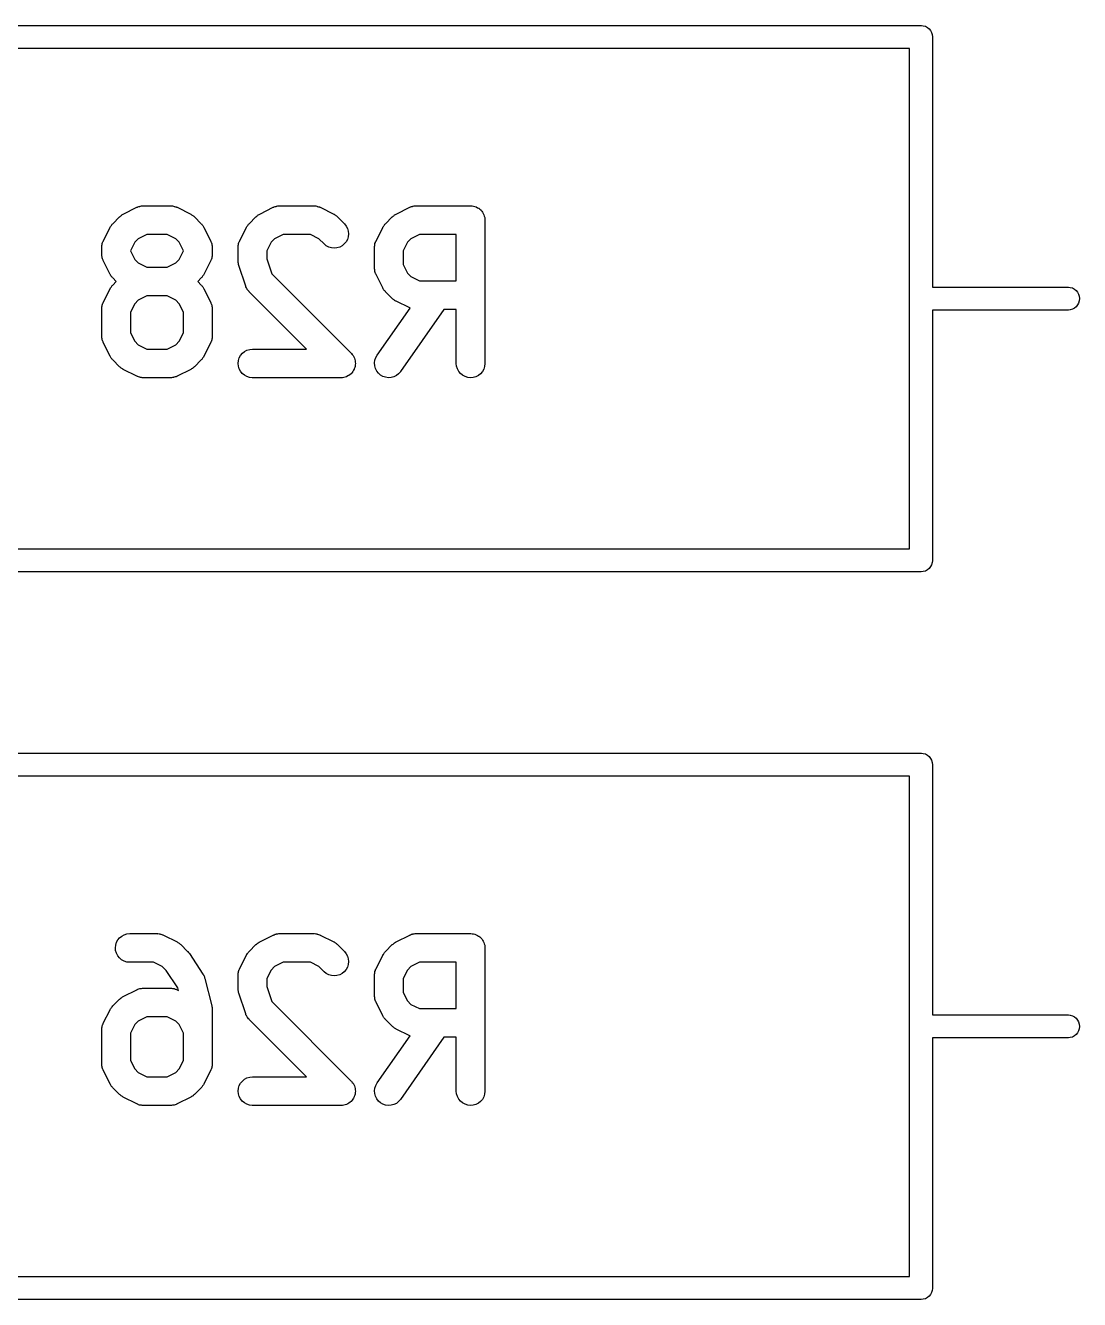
# Model space of a CAD drawing. Extents: x 19 to 116, y -142 to -17.
# Drawn here: x 27.79 to 33.31, y -133.51 to -126.84 of the extents above; entities that cross this region are included whole.
import ezdxf

# ---------------------------------------------------------------- set-up
doc = ezdxf.new("R2010")
doc.units = 0
doc.layers.add('BLACK', color=7, linetype='CONTINUOUS')

msp = doc.modelspace()

# ---------------------------------------------------------------- linework, layer by layer
at = {"layer": 'BLACK', "linetype": 'CONTINUOUS'}
for p, q in [((25.9429, -126.84), (32.4771, -126.84)), ((32.4771, -126.84), (32.48, -126.84)), ((32.48, -126.84), (32.4829, -126.84)), ((32.4829, -126.84), (32.4829, -126.84)), ((32.4829, -126.84), (32.4918, -126.841)), ((32.4918, -126.841), (32.5031, -126.844)), ((32.5031, -126.844), (32.5135, -126.85)), ((32.5135, -126.85), (32.5226, -126.857)), ((32.5226, -126.857), (32.5301, -126.867)), ((32.5301, -126.867), (32.5357, -126.877)), ((32.5357, -126.877), (32.5391, -126.888)), ((32.5391, -126.888), (32.5403, -126.9)), ((32.5403, -126.9), (32.54, -126.903)), ((32.54, -126.903), (32.54, -128.21)), ((32.42, -126.96), (26, -126.96)), ((32.42, -128.267), (32.42, -126.96)), ((28.3015, -127.828), (28.3729, -127.792)), ((28.3729, -127.792), (28.3738, -127.792)), ((28.3738, -127.792), (28.3759, -127.791)), ((28.3759, -127.791), (28.3778, -127.79)), ((28.3778, -127.79), (28.3828, -127.788)), ((28.3828, -127.788), (28.3876, -127.787)), ((28.3876, -127.787), (28.3897, -127.786)), ((28.3897, -127.786), (28.3919, -127.786)), ((28.3919, -127.786), (28.397, -127.785)), ((28.397, -127.785), (28.402, -127.784)), ((28.402, -127.784), (28.4042, -127.785)), ((28.4042, -127.785), (28.4064, -127.784)), ((28.4064, -127.784), (28.5493, -127.784)), ((28.5493, -127.784), (28.5503, -127.784)), ((28.5503, -127.784), (28.5525, -127.785)), ((28.5525, -127.785), (28.5547, -127.784)), ((28.5547, -127.784), (28.5598, -127.785)), ((28.5598, -127.785), (28.5649, -127.786)), ((28.5649, -127.786), (28.567, -127.787)), ((28.567, -127.787), (28.5692, -127.787)), ((28.5692, -127.787), (28.574, -127.789)), ((28.574, -127.789), (28.5788, -127.79)), ((28.5788, -127.79), (28.5808, -127.791)), ((28.5808, -127.791), (28.5828, -127.792)), ((28.5828, -127.792), (28.6543, -127.828)), ((29.0157, -127.828), (29.0872, -127.792)), ((29.0872, -127.792), (29.0881, -127.792)), ((29.0881, -127.792), (29.0902, -127.791)), ((29.0902, -127.791), (29.0921, -127.79)), ((29.0921, -127.79), (29.097, -127.788)), ((29.097, -127.788), (29.1019, -127.787)), ((29.1019, -127.787), (29.104, -127.786)), ((29.104, -127.786), (29.1061, -127.786)), ((29.1061, -127.786), (29.1113, -127.785)), ((29.1113, -127.785), (29.1163, -127.784)), ((29.1163, -127.784), (29.1185, -127.784)), ((29.1185, -127.784), (29.1207, -127.784)), ((29.1207, -127.784), (29.2993, -127.784)), ((29.2993, -127.784), (29.3003, -127.784)), ((29.3003, -127.784), (29.3025, -127.785)), ((29.3025, -127.785), (29.3047, -127.784)), ((29.3047, -127.784), (29.3098, -127.785)), ((29.3098, -127.785), (29.3149, -127.786)), ((29.3149, -127.786), (29.317, -127.787)), ((29.317, -127.787), (29.3192, -127.787)), ((29.3192, -127.787), (29.324, -127.789)), ((29.324, -127.789), (29.3288, -127.79)), ((29.3288, -127.79), (29.3308, -127.791)), ((29.3308, -127.791), (29.3328, -127.792)), ((29.3328, -127.792), (29.4043, -127.828)), ((29.73, -127.828), (29.8015, -127.792)), ((29.8015, -127.792), (29.8024, -127.792)), ((29.8024, -127.792), (29.8045, -127.791)), ((29.8045, -127.791), (29.8064, -127.79)), ((29.8064, -127.79), (29.8113, -127.788)), ((29.8113, -127.788), (29.8161, -127.787)), ((29.8161, -127.787), (29.8183, -127.786)), ((29.8183, -127.786), (29.8204, -127.786)), ((29.8204, -127.786), (29.8255, -127.785)), ((29.8255, -127.785), (29.8306, -127.784)), ((29.8306, -127.784), (29.8328, -127.784)), ((29.8328, -127.784), (29.835, -127.784)), ((29.835, -127.784), (30.1207, -127.784)), ((30.1207, -127.784), (30.1212, -127.784)), ((30.1212, -127.784), (30.1212, -127.784)), ((30.1212, -127.784), (30.1213, -127.784)), ((30.1213, -127.784), (30.1218, -127.784)), ((30.1218, -127.784), (30.1288, -127.785)), ((30.1288, -127.785), (30.1358, -127.786)), ((30.1358, -127.786), (30.136, -127.786)), ((30.136, -127.786), (30.1363, -127.786)), ((30.1363, -127.786), (30.143, -127.788)), ((30.143, -127.788), (30.1498, -127.79)), ((30.1498, -127.79), (30.15, -127.79)), ((30.15, -127.79), (30.1503, -127.79)), ((30.1503, -127.79), (30.1565, -127.794)), ((30.1565, -127.794), (30.1627, -127.797)), ((30.1627, -127.797), (30.1629, -127.797)), ((30.1629, -127.797), (30.1631, -127.797)), ((30.1631, -127.797), (30.1685, -127.802)), ((28.2463, -127.878), (28.282, -127.842)), ((28.282, -127.842), (28.2827, -127.841)), ((28.2827, -127.841), (28.286, -127.839)), ((28.286, -127.839), (28.2891, -127.836)), ((28.2891, -127.836), (28.2917, -127.834)), ((28.2917, -127.834), (28.2942, -127.832)), ((28.2942, -127.832), (28.2979, -127.83)), ((28.2979, -127.83), (28.3015, -127.828)), ((28.6543, -127.828), (28.6552, -127.828)), ((28.6552, -127.828), (28.6587, -127.831)), ((28.6587, -127.831), (28.6624, -127.833)), ((28.6624, -127.833), (28.6648, -127.835)), ((28.6648, -127.835), (28.6675, -127.836)), ((28.6675, -127.836), (28.6705, -127.839)), ((28.6705, -127.839), (28.6737, -127.842)), ((28.6737, -127.842), (28.7095, -127.878)), ((28.9605, -127.878), (28.9963, -127.842)), ((28.9963, -127.842), (28.997, -127.841)), ((28.997, -127.841), (29.0003, -127.839)), ((29.0003, -127.839), (29.0034, -127.836)), ((29.0034, -127.836), (29.006, -127.834)), ((29.006, -127.834), (29.0084, -127.832)), ((29.0084, -127.832), (29.0122, -127.83)), ((29.0122, -127.83), (29.0157, -127.828)), ((29.4043, -127.828), (29.4052, -127.828)), ((29.4052, -127.828), (29.4087, -127.831)), ((29.4087, -127.831), (29.4124, -127.833)), ((29.4124, -127.833), (29.4148, -127.835)), ((29.4148, -127.835), (29.4175, -127.836)), ((29.4175, -127.836), (29.4205, -127.839)), ((29.4205, -127.839), (29.4237, -127.842)), ((29.4237, -127.842), (29.4595, -127.878)), ((29.6748, -127.878), (29.7105, -127.842)), ((29.7105, -127.842), (29.7113, -127.841)), ((29.7113, -127.841), (29.7146, -127.839)), ((29.7146, -127.839), (29.7176, -127.836)), ((29.7176, -127.836), (29.7203, -127.834)), ((29.7203, -127.834), (29.7227, -127.832)), ((29.7227, -127.832), (29.7265, -127.83)), ((29.7265, -127.83), (29.73, -127.828)), ((30.1685, -127.802), (30.1739, -127.806)), ((30.1739, -127.806), (30.1741, -127.807)), ((30.1741, -127.807), (30.1743, -127.807)), ((30.1743, -127.807), (30.1787, -127.812)), ((30.1787, -127.812), (30.1832, -127.818)), ((30.1832, -127.818), (30.1833, -127.818)), ((30.1833, -127.818), (30.1835, -127.818)), ((30.1835, -127.818), (30.1867, -127.824)), ((30.1867, -127.824), (30.1901, -127.831)), ((30.1901, -127.831), (30.1901, -127.831)), ((30.1901, -127.831), (30.1903, -127.831)), ((30.1903, -127.831), (30.1922, -127.838)), ((30.1922, -127.838), (30.1943, -127.845)), ((30.1943, -127.845), (30.1943, -127.845)), ((30.1943, -127.845), (30.1944, -127.845)), ((30.1944, -127.845), (30.195, -127.852)), ((30.195, -127.852), (30.1957, -127.859)), ((30.1957, -127.859), (30.1957, -128.609)), ((28.1965, -127.969), (28.2322, -127.897)), ((28.2322, -127.897), (28.2327, -127.896)), ((28.2327, -127.896), (28.235, -127.893)), ((28.235, -127.893), (28.237, -127.889)), ((28.237, -127.889), (28.2389, -127.887)), ((28.2389, -127.887), (28.2406, -127.884)), ((28.2406, -127.884), (28.2436, -127.881)), ((28.2436, -127.881), (28.2463, -127.878)), ((28.7095, -127.878), (28.7102, -127.878)), ((28.7102, -127.878), (28.7128, -127.882)), ((28.7128, -127.882), (28.7157, -127.885)), ((28.7157, -127.885), (28.7174, -127.887)), ((28.7174, -127.887), (28.7193, -127.89)), ((28.7193, -127.89), (28.7213, -127.894)), ((28.7213, -127.894), (28.7235, -127.897)), ((28.7235, -127.897), (28.7592, -127.969)), ((28.9108, -127.969), (28.9465, -127.897)), ((28.9465, -127.897), (28.947, -127.896)), ((28.947, -127.896), (28.9493, -127.893)), ((28.9493, -127.893), (28.9512, -127.889)), ((28.9512, -127.889), (28.9532, -127.887)), ((28.9532, -127.887), (28.9549, -127.884)), ((28.9549, -127.884), (28.9579, -127.881)), ((28.9579, -127.881), (28.9605, -127.878)), ((29.4595, -127.878), (29.4602, -127.878)), ((29.4602, -127.878), (29.4693, -127.89)), ((29.4693, -127.89), (29.4761, -127.903)), ((29.4761, -127.903), (29.4801, -127.917)), ((29.4801, -127.917), (29.4814, -127.931)), ((29.6251, -127.969), (29.6608, -127.897)), ((29.6608, -127.897), (29.6612, -127.896)), ((29.6612, -127.896), (29.6635, -127.893)), ((29.6635, -127.893), (29.6655, -127.889)), ((29.6655, -127.889), (29.6675, -127.887)), ((29.6675, -127.887), (29.6692, -127.884)), ((29.6692, -127.884), (29.6721, -127.881)), ((29.6721, -127.881), (29.6748, -127.878)), ((28.1888, -127.997), (28.1896, -127.992)), ((28.1888, -127.999), (28.1888, -127.997)), ((28.1896, -127.992), (28.1902, -127.987)), ((28.1902, -127.987), (28.1909, -127.984)), ((28.1909, -127.984), (28.1913, -127.982)), ((28.1913, -127.982), (28.1931, -127.977)), ((28.1931, -127.977), (28.1946, -127.973)), ((28.1946, -127.973), (28.1957, -127.971)), ((28.1957, -127.971), (28.1965, -127.969)), ((28.3609, -127.975), (28.3386, -128.02)), ((28.3794, -127.957), (28.3609, -127.975)), ((28.4241, -127.934), (28.3794, -127.957)), ((28.5316, -127.934), (28.4241, -127.934)), ((28.5763, -127.957), (28.5316, -127.934)), ((28.5948, -127.975), (28.5763, -127.957)), ((28.6171, -128.02), (28.5948, -127.975)), ((28.7592, -127.969), (28.7597, -127.97)), ((28.7597, -127.97), (28.7604, -127.972)), ((28.7604, -127.972), (28.7615, -127.974)), ((28.7615, -127.974), (28.763, -127.978)), ((28.763, -127.978), (28.7647, -127.983)), ((28.7647, -127.983), (28.7651, -127.985)), ((28.7651, -127.985), (28.7657, -127.988)), ((28.7657, -127.988), (28.7662, -127.993)), ((28.7662, -127.993), (28.767, -127.998)), ((28.9031, -127.997), (28.9039, -127.992)), ((28.9031, -127.999), (28.9031, -127.997)), ((28.9039, -127.992), (28.9045, -127.987)), ((28.9045, -127.987), (28.9052, -127.984)), ((28.9052, -127.984), (28.9055, -127.982)), ((28.9055, -127.982), (28.9074, -127.977)), ((28.9074, -127.977), (28.9089, -127.973)), ((28.9089, -127.973), (28.91, -127.971)), ((28.91, -127.971), (28.9108, -127.969)), ((29.0752, -127.975), (29.0529, -128.02)), ((29.0937, -127.957), (29.0752, -127.975)), ((29.1384, -127.934), (29.0937, -127.957)), ((29.2816, -127.934), (29.1384, -127.934)), ((29.3263, -127.957), (29.2816, -127.934)), ((29.3534, -127.984), (29.3263, -127.957)), ((29.3647, -127.993), (29.3534, -127.984)), ((29.3776, -128), (29.3647, -127.993)), ((29.4477, -127.993), (29.4348, -128)), ((29.4591, -127.984), (29.4477, -127.993)), ((29.4685, -127.973), (29.4591, -127.984)), ((29.4755, -127.96), (29.4685, -127.973)), ((29.4798, -127.946), (29.4755, -127.96)), ((29.4814, -127.931), (29.4798, -127.946)), ((29.6173, -127.997), (29.6182, -127.992)), ((29.6174, -127.999), (29.6173, -127.997)), ((29.6182, -127.992), (29.6188, -127.987)), ((29.6188, -127.987), (29.6194, -127.984)), ((29.6194, -127.984), (29.6198, -127.982)), ((29.6198, -127.982), (29.6217, -127.977)), ((29.6217, -127.977), (29.6232, -127.973)), ((29.6232, -127.973), (29.6243, -127.971)), ((29.6243, -127.971), (29.6251, -127.969)), ((29.7895, -127.975), (29.7671, -128.02)), ((29.808, -127.957), (29.7895, -127.975)), ((29.8527, -127.934), (29.808, -127.957)), ((30.0457, -127.934), (29.8527, -127.934)), ((30.0457, -128.177), (30.0457, -127.934)), ((28.1886, -128.001), (28.1888, -127.999)), ((28.1886, -128.002), (28.1886, -128.001)), ((28.1886, -128.038), (28.1886, -128.002)), ((28.1888, -128.04), (28.1886, -128.038)), ((28.1887, -128.042), (28.1888, -128.04)), ((28.1895, -128.047), (28.1887, -128.042)), ((28.19, -128.052), (28.1895, -128.047)), ((28.1906, -128.055), (28.19, -128.052)), ((28.191, -128.057), (28.1906, -128.055)), ((28.1927, -128.062), (28.191, -128.057)), ((28.1942, -128.066), (28.1927, -128.062)), ((28.3386, -128.02), (28.3386, -128.02)), ((28.3386, -128.02), (28.3609, -128.065)), ((28.5948, -128.065), (28.6171, -128.02)), ((28.6171, -128.02), (28.6171, -128.02)), ((28.7626, -128.063), (28.7611, -128.067)), ((28.7645, -128.058), (28.7626, -128.063)), ((28.7648, -128.056), (28.7645, -128.058)), ((28.7655, -128.053), (28.7648, -128.056)), ((28.7661, -128.048), (28.7655, -128.053)), ((28.7669, -128.043), (28.7661, -128.048)), ((28.767, -127.998), (28.7669, -128)), ((28.7669, -128), (28.7671, -128.002)), ((28.7671, -128.039), (28.7669, -128.041)), ((28.7669, -128.041), (28.7669, -128.043)), ((28.7671, -128.002), (28.7671, -128.038)), ((28.7671, -128.038), (28.7671, -128.039)), ((28.9029, -128.001), (28.9031, -127.999)), ((28.9029, -128.002), (28.9029, -128.001)), ((28.9029, -128.074), (28.9029, -128.002)), ((29.0529, -128.02), (29.0529, -128.061)), ((29.0529, -128.061), (29.0791, -128.14)), ((29.3916, -128.004), (29.3776, -128)), ((29.4062, -128.006), (29.3916, -128.004)), ((29.4207, -128.004), (29.4062, -128.006)), ((29.4348, -128), (29.4207, -128.004)), ((29.6171, -128.001), (29.6174, -127.999)), ((29.6171, -128.002), (29.6171, -128.001)), ((29.6171, -128.109), (29.6171, -128.002)), ((29.7671, -128.02), (29.7671, -128.092)), ((28.1953, -128.068), (28.1942, -128.066)), ((28.196, -128.07), (28.1953, -128.068)), ((28.1965, -128.071), (28.196, -128.07)), ((28.2322, -128.143), (28.1965, -128.071)), ((28.3609, -128.065), (28.3794, -128.083)), ((28.3794, -128.083), (28.4241, -128.106)), ((28.4241, -128.106), (28.5316, -128.106)), ((28.5316, -128.106), (28.5763, -128.083)), ((28.5763, -128.083), (28.5948, -128.065)), ((28.7592, -128.071), (28.7235, -128.143)), ((28.76, -128.069), (28.7592, -128.071)), ((28.7611, -128.067), (28.76, -128.069)), ((28.9033, -128.078), (28.9029, -128.074)), ((28.9033, -128.082), (28.9033, -128.078)), ((28.904, -128.085), (28.9033, -128.082)), ((28.9043, -128.088), (28.904, -128.085)), ((28.9055, -128.092), (28.9043, -128.088)), ((28.9064, -128.096), (28.9055, -128.092)), ((28.9067, -128.097), (28.9064, -128.096)), ((28.9424, -128.204), (28.9067, -128.097)), ((29.6174, -128.111), (29.6171, -128.109)), ((29.6173, -128.114), (29.6174, -128.111)), ((29.6181, -128.119), (29.6173, -128.114)), ((29.6186, -128.124), (29.6181, -128.119)), ((29.6192, -128.126), (29.6186, -128.124)), ((29.6196, -128.128), (29.6192, -128.126)), ((29.6213, -128.133), (29.6196, -128.128)), ((29.7671, -128.092), (29.7895, -128.136)), ((28.2344, -128.146), (28.2322, -128.143)), ((28.2364, -128.15), (28.2344, -128.146)), ((28.2383, -128.153), (28.2364, -128.15)), ((28.24, -128.155), (28.2383, -128.153)), ((28.2429, -128.158), (28.24, -128.155)), ((28.2455, -128.162), (28.2429, -128.158)), ((28.2463, -128.162), (28.2455, -128.162)), ((28.2646, -128.181), (28.2463, -128.162)), ((28.2463, -128.199), (28.2646, -128.181)), ((28.7095, -128.162), (28.6911, -128.181)), ((28.6911, -128.181), (28.7095, -128.199)), ((28.7121, -128.159), (28.7095, -128.162)), ((28.7151, -128.156), (28.7121, -128.159)), ((28.7168, -128.153), (28.7151, -128.156)), ((28.7188, -128.151), (28.7168, -128.153)), ((28.7207, -128.147), (28.7188, -128.151)), ((28.723, -128.144), (28.7207, -128.147)), ((28.7235, -128.143), (28.723, -128.144)), ((29.0791, -128.14), (29.4952, -128.556)), ((29.6228, -128.138), (29.6213, -128.133)), ((29.6238, -128.14), (29.6228, -128.138)), ((29.6246, -128.142), (29.6238, -128.14)), ((29.6251, -128.143), (29.6246, -128.142)), ((29.6608, -128.214), (29.6251, -128.143)), ((29.7895, -128.136), (29.808, -128.155)), ((29.808, -128.155), (29.8527, -128.177)), ((29.8527, -128.177), (30.0457, -128.177)), ((28.1965, -128.29), (28.2322, -128.219)), ((28.2322, -128.219), (28.2327, -128.218)), ((28.2327, -128.218), (28.235, -128.214)), ((28.235, -128.214), (28.237, -128.21)), ((28.237, -128.21), (28.2389, -128.208)), ((28.2389, -128.208), (28.2406, -128.205)), ((28.2406, -128.205), (28.2436, -128.202)), ((28.2436, -128.202), (28.2463, -128.199)), ((28.4241, -128.256), (28.3794, -128.278)), ((28.5316, -128.256), (28.4241, -128.256)), ((28.5763, -128.278), (28.5316, -128.256)), ((28.7095, -128.199), (28.7102, -128.2)), ((28.7102, -128.2), (28.7128, -128.203)), ((28.7128, -128.203), (28.7157, -128.206)), ((28.7157, -128.206), (28.7174, -128.209)), ((28.7174, -128.209), (28.7193, -128.211)), ((28.7193, -128.211), (28.7213, -128.215)), ((28.7213, -128.215), (28.7235, -128.219)), ((28.7235, -128.219), (28.7592, -128.29)), ((28.9433, -128.206), (28.9424, -128.204)), ((28.9439, -128.209), (28.9433, -128.206)), ((28.9463, -128.213), (28.9439, -128.209)), ((28.9484, -128.218), (28.9463, -128.213)), ((28.9497, -128.22), (28.9484, -128.218)), ((28.9507, -128.222), (28.9497, -128.22)), ((28.9539, -128.226), (28.9507, -128.222)), ((28.9568, -128.23), (28.9539, -128.226)), ((28.9584, -128.231), (28.9568, -128.23)), ((28.9598, -128.233), (28.9584, -128.231)), ((28.9605, -128.234), (28.9598, -128.233)), ((29.2611, -128.534), (28.9605, -128.234)), ((29.663, -128.218), (29.6608, -128.214)), ((29.665, -128.222), (29.663, -128.218)), ((29.6669, -128.224), (29.665, -128.222)), ((29.6686, -128.227), (29.6669, -128.224)), ((29.6715, -128.23), (29.6686, -128.227)), ((29.6741, -128.233), (29.6715, -128.23)), ((29.6748, -128.234), (29.6741, -128.233)), ((29.7105, -128.269), (29.6748, -128.234)), ((32.54, -128.21), (33.2529, -128.21)), ((33.2529, -128.21), (33.2618, -128.211)), ((33.2618, -128.211), (33.2731, -128.214)), ((33.2731, -128.214), (33.2835, -128.22)), ((33.2835, -128.22), (33.2926, -128.227)), ((33.2926, -128.227), (33.3001, -128.237)), ((33.3001, -128.237), (33.3057, -128.247)), ((33.3057, -128.247), (33.3091, -128.258)), ((33.3091, -128.258), (33.3103, -128.27)), ((28.1886, -128.323), (28.1888, -128.32)), ((28.1886, -128.324), (28.1886, -128.323)), ((28.1886, -128.466), (28.1886, -128.324)), ((28.1888, -128.318), (28.1896, -128.313)), ((28.1888, -128.32), (28.1888, -128.318)), ((28.1896, -128.313), (28.1902, -128.308)), ((28.1902, -128.308), (28.1909, -128.306)), ((28.1909, -128.306), (28.1913, -128.304)), ((28.1913, -128.304), (28.1931, -128.299)), ((28.1931, -128.299), (28.1946, -128.294)), ((28.1946, -128.294), (28.1957, -128.292)), ((28.1957, -128.292), (28.1965, -128.29)), ((28.3609, -128.297), (28.3386, -128.341)), ((28.3794, -128.278), (28.3609, -128.297)), ((28.5948, -128.297), (28.5763, -128.278)), ((28.6171, -128.341), (28.5948, -128.297)), ((28.7592, -128.29), (28.7597, -128.291)), ((28.7597, -128.291), (28.7604, -128.293)), ((28.7604, -128.293), (28.7615, -128.295)), ((28.7615, -128.295), (28.763, -128.3)), ((28.763, -128.3), (28.7647, -128.305)), ((28.7647, -128.305), (28.7651, -128.307)), ((28.7651, -128.307), (28.7657, -128.309)), ((28.7657, -128.309), (28.7662, -128.314)), ((28.7662, -128.314), (28.767, -128.319)), ((28.767, -128.319), (28.7669, -128.321)), ((28.7669, -128.321), (28.7671, -128.324)), ((28.7671, -128.324), (28.7671, -128.466)), ((29.6307, -128.566), (29.8032, -128.32)), ((29.7138, -128.272), (29.7105, -128.269)), ((29.7168, -128.275), (29.7138, -128.272)), ((29.7194, -128.277), (29.7168, -128.275)), ((29.7218, -128.279), (29.7194, -128.277)), ((29.7256, -128.281), (29.7218, -128.279)), ((29.7291, -128.283), (29.7256, -128.281)), ((29.73, -128.284), (29.7291, -128.283)), ((29.8015, -128.319), (29.73, -128.284)), ((29.9812, -128.327), (29.7536, -128.652)), ((29.8032, -128.32), (29.8015, -128.319)), ((30.0457, -128.327), (29.9812, -128.327)), ((30.0457, -128.609), (30.0457, -128.327)), ((32.4197, -128.27), (32.42, -128.267)), ((32.42, -128.273), (32.4197, -128.27)), ((32.42, -129.58), (32.42, -128.273)), ((33.2529, -128.33), (32.54, -128.33)), ((32.54, -128.33), (32.54, -129.637)), ((33.2618, -128.329), (33.2529, -128.33)), ((33.2731, -128.326), (33.2618, -128.329)), ((33.2835, -128.32), (33.2731, -128.326)), ((33.2926, -128.313), (33.2835, -128.32)), ((33.3001, -128.303), (33.2926, -128.313)), ((33.3057, -128.293), (33.3001, -128.303)), ((33.3091, -128.282), (33.3057, -128.293)), ((33.3103, -128.27), (33.3091, -128.282)), ((28.3386, -128.341), (28.3386, -128.449)), ((28.6171, -128.449), (28.6171, -128.341)), ((28.3386, -128.449), (28.3609, -128.493)), ((28.5948, -128.493), (28.6171, -128.449)), ((28.1888, -128.469), (28.1886, -128.466)), ((28.1887, -128.471), (28.1888, -128.469)), ((28.1895, -128.476), (28.1887, -128.471)), ((28.19, -128.481), (28.1895, -128.476)), ((28.1906, -128.483), (28.19, -128.481)), ((28.191, -128.485), (28.1906, -128.483)), ((28.1927, -128.49), (28.191, -128.485)), ((28.1942, -128.495), (28.1927, -128.49)), ((28.1953, -128.497), (28.1942, -128.495)), ((28.196, -128.499), (28.1953, -128.497)), ((28.1965, -128.5), (28.196, -128.499)), ((28.2322, -128.571), (28.1965, -128.5)), ((28.3609, -128.493), (28.3794, -128.512)), ((28.3794, -128.512), (28.4241, -128.534)), ((28.5316, -128.534), (28.5763, -128.512)), ((28.5763, -128.512), (28.5948, -128.493)), ((28.7592, -128.5), (28.7235, -128.571)), ((28.76, -128.498), (28.7592, -128.5)), ((28.7611, -128.496), (28.76, -128.498)), ((28.7626, -128.491), (28.7611, -128.496)), ((28.7645, -128.486), (28.7626, -128.491)), ((28.7648, -128.484), (28.7645, -128.486)), ((28.7655, -128.482), (28.7648, -128.484)), ((28.7661, -128.477), (28.7655, -128.482)), ((28.7669, -128.472), (28.7661, -128.477)), ((28.7671, -128.467), (28.7669, -128.47)), ((28.7669, -128.47), (28.7669, -128.472)), ((28.7671, -128.466), (28.7671, -128.467)), ((28.2344, -128.575), (28.2322, -128.571)), ((28.2364, -128.579), (28.2344, -128.575)), ((28.2383, -128.581), (28.2364, -128.579)), ((28.24, -128.584), (28.2383, -128.581)), ((28.2429, -128.587), (28.24, -128.584)), ((28.2455, -128.59), (28.2429, -128.587)), ((28.2463, -128.591), (28.2455, -128.59)), ((28.282, -128.627), (28.2463, -128.591)), ((28.4241, -128.534), (28.5316, -128.534)), ((28.7095, -128.591), (28.6737, -128.627)), ((28.7121, -128.588), (28.7095, -128.591)), ((28.7151, -128.585), (28.7121, -128.588)), ((28.7168, -128.582), (28.7151, -128.585)), ((28.7188, -128.58), (28.7168, -128.582)), ((28.7207, -128.576), (28.7188, -128.58)), ((28.723, -128.572), (28.7207, -128.576)), ((28.7235, -128.571), (28.723, -128.572)), ((28.9029, -128.609), (28.9044, -128.594)), ((28.9044, -128.594), (28.9087, -128.58)), ((28.9087, -128.58), (28.9157, -128.567)), ((28.9157, -128.567), (28.925, -128.556)), ((28.925, -128.556), (28.9364, -128.547)), ((28.9364, -128.547), (28.9493, -128.54)), ((28.9493, -128.54), (28.9633, -128.536)), ((28.9633, -128.536), (28.9779, -128.534)), ((28.9779, -128.534), (29.2611, -128.534)), ((29.4952, -128.556), (29.4957, -128.557)), ((29.4957, -128.557), (29.4957, -128.557)), ((29.4957, -128.557), (29.4957, -128.557)), ((29.4957, -128.557), (29.4959, -128.557)), ((29.4959, -128.557), (29.5004, -128.563)), ((29.5004, -128.563), (29.5049, -128.568)), ((29.5049, -128.568), (29.505, -128.568)), ((29.505, -128.568), (29.505, -128.568)), ((29.505, -128.568), (29.5083, -128.575)), ((29.5083, -128.575), (29.5117, -128.581)), ((29.5117, -128.581), (29.5117, -128.581)), ((29.5117, -128.581), (29.5118, -128.581)), ((29.5118, -128.581), (29.5138, -128.588)), ((29.5138, -128.588), (29.5158, -128.595)), ((29.5158, -128.595), (29.5158, -128.595)), ((29.5158, -128.595), (29.5159, -128.595)), ((29.5159, -128.595), (29.5165, -128.603)), ((29.6172, -128.607), (29.6189, -128.593)), ((29.6189, -128.593), (29.6235, -128.579)), ((29.6235, -128.579), (29.6307, -128.566)), ((28.2852, -128.629), (28.282, -128.627)), ((28.2882, -128.632), (28.2852, -128.629)), ((28.2909, -128.634), (28.2882, -128.632)), ((28.2933, -128.636), (28.2909, -128.634)), ((28.297, -128.638), (28.2933, -128.636)), ((28.3005, -128.64), (28.297, -128.638)), ((28.3015, -128.641), (28.3005, -128.64)), ((28.3729, -128.676), (28.3015, -128.641)), ((28.6543, -128.641), (28.5828, -128.676)), ((28.6578, -128.638), (28.6543, -128.641)), ((28.6616, -128.636), (28.6578, -128.638)), ((28.664, -128.635), (28.6616, -128.636)), ((28.6666, -128.633), (28.664, -128.635)), ((28.6697, -128.63), (28.6666, -128.633)), ((28.673, -128.627), (28.6697, -128.63)), ((28.6737, -128.627), (28.673, -128.627)), ((28.9042, -128.623), (28.9029, -128.609)), ((28.9083, -128.637), (28.9042, -128.623)), ((28.9151, -128.65), (28.9083, -128.637)), ((28.9243, -128.662), (28.9151, -128.65)), ((28.9355, -128.671), (28.9243, -128.662)), ((29.4948, -128.663), (29.4892, -128.667)), ((29.4949, -128.663), (29.4948, -128.663)), ((29.495, -128.663), (29.4949, -128.663)), ((29.4996, -128.657), (29.495, -128.663)), ((29.5042, -128.651), (29.4996, -128.657)), ((29.5043, -128.651), (29.5042, -128.651)), ((29.5042, -128.651), (29.5042, -128.651)), ((29.5077, -128.645), (29.5043, -128.651)), ((29.5112, -128.639), (29.5077, -128.645)), ((29.5113, -128.638), (29.5112, -128.638)), ((29.5112, -128.638), (29.5112, -128.639)), ((29.5134, -128.631), (29.5113, -128.638)), ((29.5156, -128.625), (29.5134, -128.631)), ((29.5164, -128.617), (29.5156, -128.624)), ((29.5156, -128.624), (29.5156, -128.624)), ((29.5156, -128.624), (29.5156, -128.625)), ((29.5171, -128.61), (29.5164, -128.617)), ((29.5165, -128.603), (29.5171, -128.61)), ((29.5171, -128.61), (29.5171, -128.61)), ((29.5171, -128.61), (29.5171, -128.61)), ((29.6182, -128.622), (29.6172, -128.607)), ((29.6221, -128.636), (29.6182, -128.622)), ((29.6287, -128.649), (29.6221, -128.636)), ((29.6377, -128.661), (29.6287, -128.649)), ((29.6487, -128.67), (29.6377, -128.661)), ((29.7433, -128.664), (29.7317, -128.673)), ((29.753, -128.653), (29.7433, -128.664)), ((29.7536, -128.652), (29.753, -128.653)), ((30.0471, -128.624), (30.0457, -128.609)), ((30.0514, -128.638), (30.0471, -128.624)), ((30.0582, -128.651), (30.0514, -128.638)), ((30.0675, -128.662), (30.0582, -128.651)), ((30.0788, -128.671), (30.0675, -128.662)), ((30.1732, -128.663), (30.1618, -128.672)), ((30.1826, -128.652), (30.1732, -128.663)), ((30.1896, -128.639), (30.1826, -128.652)), ((30.1941, -128.625), (30.1896, -128.639)), ((30.1957, -128.61), (30.1941, -128.625)), ((30.1957, -128.609), (30.1957, -128.61)), ((28.3749, -128.677), (28.3729, -128.676)), ((28.3769, -128.678), (28.3749, -128.677)), ((28.3818, -128.68), (28.3769, -128.678)), ((28.3866, -128.682), (28.3818, -128.68)), ((28.3887, -128.682), (28.3866, -128.682)), ((28.3908, -128.683), (28.3887, -128.682)), ((28.3959, -128.683), (28.3908, -128.683)), ((28.401, -128.684), (28.3959, -128.683)), ((28.4032, -128.684), (28.401, -128.684)), ((28.4054, -128.684), (28.4032, -128.684)), ((28.4064, -128.684), (28.4054, -128.684)), ((28.5493, -128.684), (28.4064, -128.684)), ((28.5515, -128.684), (28.5493, -128.684)), ((28.5537, -128.684), (28.5515, -128.684)), ((28.5588, -128.683), (28.5537, -128.684)), ((28.5639, -128.683), (28.5588, -128.683)), ((28.566, -128.682), (28.5639, -128.683)), ((28.5681, -128.682), (28.566, -128.682)), ((28.573, -128.68), (28.5681, -128.682)), ((28.5779, -128.679), (28.573, -128.68)), ((28.5798, -128.678), (28.5779, -128.679)), ((28.5819, -128.677), (28.5798, -128.678)), ((28.5828, -128.676), (28.5819, -128.677)), ((28.9483, -128.678), (28.9355, -128.671)), ((28.9623, -128.683), (28.9483, -128.678)), ((28.9768, -128.684), (28.9623, -128.683)), ((28.9779, -128.684), (28.9768, -128.684)), ((29.4421, -128.684), (28.9779, -128.684)), ((29.4493, -128.684), (29.4421, -128.684)), ((29.4565, -128.683), (29.4493, -128.684)), ((29.4566, -128.683), (29.4565, -128.683)), ((29.4567, -128.683), (29.4566, -128.683)), ((29.4636, -128.681), (29.4567, -128.683)), ((29.4705, -128.679), (29.4636, -128.681)), ((29.4706, -128.679), (29.4705, -128.679)), ((29.4707, -128.679), (29.4706, -128.679)), ((29.4769, -128.675), (29.4707, -128.679)), ((29.4834, -128.672), (29.4769, -128.675)), ((29.4835, -128.672), (29.4834, -128.672)), ((29.4836, -128.672), (29.4835, -128.672)), ((29.4892, -128.667), (29.4836, -128.672)), ((29.6614, -128.678), (29.6487, -128.67)), ((29.6753, -128.682), (29.6614, -128.678)), ((29.6898, -128.684), (29.6753, -128.682)), ((29.7044, -128.683), (29.6898, -128.684)), ((29.7185, -128.679), (29.7044, -128.683)), ((29.7317, -128.673), (29.7185, -128.679)), ((30.0916, -128.678), (30.0788, -128.671)), ((30.1056, -128.683), (30.0916, -128.678)), ((30.1202, -128.684), (30.1056, -128.683)), ((30.1348, -128.683), (30.1202, -128.684)), ((30.1488, -128.679), (30.1348, -128.683)), ((30.1618, -128.672), (30.1488, -128.679)), ((26, -129.58), (32.42, -129.58)), ((32.5357, -129.663), (32.5301, -129.673)), ((32.5391, -129.652), (32.5357, -129.663)), ((32.54, -129.643), (32.5391, -129.652)), ((32.54, -129.637), (32.5403, -129.64)), ((32.5403, -129.64), (32.54, -129.643)), ((32.54, -129.643), (32.54, -129.643)), ((32.4771, -129.7), (25.9429, -129.7)), ((32.48, -129.7), (32.4771, -129.7)), ((32.4918, -129.699), (32.48, -129.7)), ((32.5031, -129.696), (32.4918, -129.699)), ((32.5135, -129.69), (32.5031, -129.696)), ((32.5226, -129.683), (32.5135, -129.69)), ((32.5301, -129.673), (32.5226, -129.683)), ((25.9429, -130.65), (32.4771, -130.65)), ((32.4771, -130.65), (32.48, -130.65)), ((32.48, -130.65), (32.4829, -130.65)), ((32.4829, -130.65), (32.4829, -130.65)), ((32.4829, -130.65), (32.4918, -130.651)), ((32.4918, -130.651), (32.5031, -130.654)), ((32.5031, -130.654), (32.5135, -130.66)), ((32.5135, -130.66), (32.5226, -130.667)), ((32.5226, -130.667), (32.5301, -130.677)), ((32.5301, -130.677), (32.5357, -130.687)), ((32.5357, -130.687), (32.5391, -130.698)), ((32.5391, -130.698), (32.5403, -130.71)), ((32.5403, -130.71), (32.54, -130.713)), ((32.54, -130.713), (32.54, -132.02)), ((32.42, -130.77), (26, -130.77)), ((32.42, -132.077), (32.42, -130.77)), ((28.3064, -131.6), (28.3204, -131.596)), ((28.3204, -131.596), (28.335, -131.594)), ((28.335, -131.594), (28.4779, -131.594)), ((28.4779, -131.594), (28.4789, -131.594)), ((28.4789, -131.594), (28.4811, -131.595)), ((28.4811, -131.595), (28.4833, -131.594)), ((28.4833, -131.594), (28.4884, -131.595)), ((28.4884, -131.595), (28.4934, -131.596)), ((28.4934, -131.596), (28.4955, -131.597)), ((28.4955, -131.597), (28.4977, -131.597)), ((28.4977, -131.597), (28.5025, -131.599)), ((28.5025, -131.599), (28.5074, -131.6)), ((29.0921, -131.6), (29.097, -131.598)), ((29.097, -131.598), (29.1019, -131.597)), ((29.1019, -131.597), (29.104, -131.596)), ((29.104, -131.596), (29.1061, -131.596)), ((29.1061, -131.596), (29.1113, -131.595)), ((29.1113, -131.595), (29.1163, -131.594)), ((29.1163, -131.594), (29.1185, -131.594)), ((29.1185, -131.594), (29.1207, -131.594)), ((29.1207, -131.594), (29.2993, -131.594)), ((29.2993, -131.594), (29.3003, -131.594)), ((29.3003, -131.594), (29.3025, -131.595)), ((29.3025, -131.595), (29.3047, -131.594)), ((29.3047, -131.594), (29.3098, -131.595)), ((29.3098, -131.595), (29.3149, -131.596)), ((29.3149, -131.596), (29.317, -131.597)), ((29.317, -131.597), (29.3192, -131.597)), ((29.3192, -131.597), (29.324, -131.599)), ((29.324, -131.599), (29.3288, -131.6)), ((29.8064, -131.6), (29.8113, -131.598)), ((29.8113, -131.598), (29.8161, -131.597)), ((29.8161, -131.597), (29.8183, -131.596)), ((29.8183, -131.596), (29.8204, -131.596)), ((29.8204, -131.596), (29.8255, -131.595)), ((29.8255, -131.595), (29.8306, -131.594)), ((29.8306, -131.594), (29.8328, -131.594)), ((29.8328, -131.594), (29.835, -131.594)), ((29.835, -131.594), (30.1207, -131.594)), ((30.1207, -131.594), (30.1212, -131.594)), ((30.1212, -131.594), (30.1212, -131.594)), ((30.1212, -131.594), (30.1213, -131.594)), ((30.1213, -131.594), (30.1218, -131.594)), ((30.1218, -131.594), (30.1288, -131.595)), ((30.1288, -131.595), (30.1358, -131.596)), ((30.1358, -131.596), (30.136, -131.596)), ((30.136, -131.596), (30.1363, -131.596)), ((30.1363, -131.596), (30.143, -131.598)), ((30.143, -131.598), (30.1498, -131.6)), ((28.26, -131.669), (28.2615, -131.654)), ((28.2615, -131.654), (28.2659, -131.64)), ((28.2659, -131.64), (28.2728, -131.627)), ((28.2728, -131.627), (28.2822, -131.616)), ((28.2822, -131.616), (28.2935, -131.607)), ((28.2935, -131.607), (28.3064, -131.6)), ((28.5074, -131.6), (28.5093, -131.601)), ((28.5093, -131.601), (28.5114, -131.602)), ((28.5114, -131.602), (28.5828, -131.638)), ((28.5828, -131.638), (28.5838, -131.638)), ((28.5838, -131.638), (28.5873, -131.641)), ((28.5873, -131.641), (28.591, -131.643)), ((28.591, -131.643), (28.5934, -131.645)), ((28.5934, -131.645), (28.596, -131.646)), ((28.596, -131.646), (28.5991, -131.649)), ((28.5991, -131.649), (28.6023, -131.652)), ((28.6023, -131.652), (28.638, -131.688)), ((28.9605, -131.688), (28.9963, -131.652)), ((28.9963, -131.652), (28.997, -131.651)), ((28.997, -131.651), (29.0003, -131.649)), ((29.0003, -131.649), (29.0034, -131.646)), ((29.0034, -131.646), (29.006, -131.644)), ((29.006, -131.644), (29.0084, -131.642)), ((29.0084, -131.642), (29.0122, -131.64)), ((29.0122, -131.64), (29.0157, -131.638)), ((29.0157, -131.638), (29.0872, -131.602)), ((29.0872, -131.602), (29.0881, -131.602)), ((29.0881, -131.602), (29.0902, -131.601)), ((29.0902, -131.601), (29.0921, -131.6)), ((29.3288, -131.6), (29.3308, -131.601)), ((29.3308, -131.601), (29.3328, -131.602)), ((29.3328, -131.602), (29.4043, -131.638)), ((29.4043, -131.638), (29.4052, -131.638)), ((29.4052, -131.638), (29.4087, -131.641)), ((29.4087, -131.641), (29.4124, -131.643)), ((29.4124, -131.643), (29.4148, -131.645)), ((29.4148, -131.645), (29.4175, -131.646)), ((29.4175, -131.646), (29.4205, -131.649)), ((29.4205, -131.649), (29.4237, -131.652)), ((29.4237, -131.652), (29.4595, -131.688)), ((29.6748, -131.688), (29.7105, -131.652)), ((29.7105, -131.652), (29.7113, -131.651)), ((29.7113, -131.651), (29.7146, -131.649)), ((29.7146, -131.649), (29.7176, -131.646)), ((29.7176, -131.646), (29.7203, -131.644)), ((29.7203, -131.644), (29.7227, -131.642)), ((29.7227, -131.642), (29.7265, -131.64)), ((29.7265, -131.64), (29.73, -131.638)), ((29.73, -131.638), (29.8015, -131.602)), ((29.8015, -131.602), (29.8024, -131.602)), ((29.8024, -131.602), (29.8045, -131.601)), ((29.8045, -131.601), (29.8064, -131.6)), ((30.1498, -131.6), (30.15, -131.6)), ((30.15, -131.6), (30.1503, -131.6)), ((30.1503, -131.6), (30.1565, -131.604)), ((30.1565, -131.604), (30.1627, -131.607)), ((30.1627, -131.607), (30.1629, -131.607)), ((30.1629, -131.607), (30.1631, -131.607)), ((30.1631, -131.607), (30.1685, -131.612)), ((30.1685, -131.612), (30.1739, -131.616)), ((30.1739, -131.616), (30.1741, -131.617)), ((30.1741, -131.617), (30.1743, -131.617)), ((30.1743, -131.617), (30.1787, -131.622)), ((30.1787, -131.622), (30.1832, -131.628)), ((30.1832, -131.628), (30.1833, -131.628)), ((30.1833, -131.628), (30.1835, -131.628)), ((30.1835, -131.628), (30.1867, -131.634)), ((30.1867, -131.634), (30.1901, -131.641)), ((30.1901, -131.641), (30.1901, -131.641)), ((30.1901, -131.641), (30.1903, -131.641)), ((30.1903, -131.641), (30.1922, -131.648)), ((30.1922, -131.648), (30.1943, -131.655)), ((30.1943, -131.655), (30.1943, -131.655)), ((30.1943, -131.655), (30.1944, -131.655)), ((30.1944, -131.655), (30.195, -131.662)), ((30.195, -131.662), (30.1957, -131.669)), ((28.2613, -131.683), (28.26, -131.669)), ((28.2655, -131.697), (28.2613, -131.683)), ((28.2722, -131.71), (28.2655, -131.697)), ((28.2814, -131.722), (28.2722, -131.71)), ((28.2926, -131.731), (28.2814, -131.722)), ((28.3055, -131.738), (28.2926, -131.731)), ((28.638, -131.688), (28.6381, -131.688)), ((28.6381, -131.688), (28.6381, -131.688)), ((28.6381, -131.688), (28.6381, -131.688)), ((28.6381, -131.688), (28.6388, -131.688)), ((28.6388, -131.688), (28.643, -131.694)), ((28.643, -131.694), (28.6474, -131.699)), ((28.6474, -131.699), (28.7188, -131.806)), ((28.9108, -131.779), (28.9465, -131.707)), ((28.9465, -131.707), (28.947, -131.706)), ((28.947, -131.706), (28.9493, -131.703)), ((28.9493, -131.703), (28.9512, -131.699)), ((28.9512, -131.699), (28.9532, -131.697)), ((28.9532, -131.697), (28.9549, -131.694)), ((28.9549, -131.694), (28.9579, -131.691)), ((28.9579, -131.691), (28.9605, -131.688)), ((29.4595, -131.688), (29.4602, -131.688)), ((29.4602, -131.688), (29.4693, -131.7)), ((29.4693, -131.7), (29.4761, -131.713)), ((29.4761, -131.713), (29.4801, -131.727)), ((29.4801, -131.727), (29.4814, -131.741)), ((29.6251, -131.779), (29.6608, -131.707)), ((29.6608, -131.707), (29.6612, -131.706)), ((29.6612, -131.706), (29.6635, -131.703)), ((29.6635, -131.703), (29.6655, -131.699)), ((29.6655, -131.699), (29.6675, -131.697)), ((29.6675, -131.697), (29.6692, -131.694)), ((29.6692, -131.694), (29.6721, -131.691)), ((29.6721, -131.691), (29.6748, -131.688)), ((30.1957, -131.669), (30.1957, -132.419)), ((28.3194, -131.743), (28.3055, -131.738)), ((28.334, -131.744), (28.3194, -131.743)), ((28.335, -131.744), (28.334, -131.744)), ((28.4602, -131.744), (28.335, -131.744)), ((28.5049, -131.767), (28.4602, -131.744)), ((28.5267, -131.788), (28.5049, -131.767)), ((28.5868, -131.879), (28.5267, -131.788)), ((28.9039, -131.802), (28.9045, -131.797)), ((28.9045, -131.797), (28.9052, -131.794)), ((28.9052, -131.794), (28.9055, -131.792)), ((28.9055, -131.792), (28.9074, -131.787)), ((28.9074, -131.787), (28.9089, -131.783)), ((28.9089, -131.783), (28.91, -131.781)), ((28.91, -131.781), (28.9108, -131.779)), ((29.0752, -131.785), (29.0529, -131.83)), ((29.0937, -131.767), (29.0752, -131.785)), ((29.1384, -131.744), (29.0937, -131.767)), ((29.2816, -131.744), (29.1384, -131.744)), ((29.3263, -131.767), (29.2816, -131.744)), ((29.3534, -131.794), (29.3263, -131.767)), ((29.3647, -131.803), (29.3534, -131.794)), ((29.4591, -131.794), (29.4477, -131.803)), ((29.4685, -131.783), (29.4591, -131.794)), ((29.4755, -131.77), (29.4685, -131.783)), ((29.4798, -131.756), (29.4755, -131.77)), ((29.4814, -131.741), (29.4798, -131.756)), ((29.6182, -131.802), (29.6188, -131.797)), ((29.6188, -131.797), (29.6194, -131.794)), ((29.6194, -131.794), (29.6198, -131.792)), ((29.6198, -131.792), (29.6217, -131.787)), ((29.6217, -131.787), (29.6232, -131.783)), ((29.6232, -131.783), (29.6243, -131.781)), ((29.6243, -131.781), (29.6251, -131.779)), ((29.7895, -131.785), (29.7671, -131.83)), ((29.808, -131.767), (29.7895, -131.785)), ((29.8527, -131.744), (29.808, -131.767)), ((30.0457, -131.744), (29.8527, -131.744)), ((30.0457, -131.987), (30.0457, -131.744)), ((28.7188, -131.806), (28.7194, -131.807)), ((28.7194, -131.807), (28.7217, -131.812)), ((28.7217, -131.812), (28.7243, -131.816)), ((28.7243, -131.816), (28.7251, -131.818)), ((28.7251, -131.818), (28.7261, -131.82)), ((28.7261, -131.82), (28.7275, -131.825)), ((28.7275, -131.825), (28.7292, -131.83)), ((28.7292, -131.83), (28.7649, -131.973)), ((28.9029, -131.811), (28.9031, -131.809)), ((28.9029, -131.812), (28.9029, -131.811)), ((28.9029, -131.884), (28.9029, -131.812)), ((28.9031, -131.807), (28.9039, -131.802)), ((28.9031, -131.809), (28.9031, -131.807)), ((29.0529, -131.83), (29.0529, -131.871)), ((29.3776, -131.81), (29.3647, -131.803)), ((29.3916, -131.814), (29.3776, -131.81)), ((29.4062, -131.816), (29.3916, -131.814)), ((29.4207, -131.814), (29.4062, -131.816)), ((29.4348, -131.81), (29.4207, -131.814)), ((29.4477, -131.803), (29.4348, -131.81)), ((29.6171, -131.811), (29.6174, -131.809)), ((29.6171, -131.812), (29.6171, -131.811)), ((29.6171, -131.919), (29.6171, -131.812)), ((29.6173, -131.807), (29.6182, -131.802)), ((29.6174, -131.809), (29.6173, -131.807)), ((29.7671, -131.83), (29.7671, -131.902)), ((28.286, -131.934), (28.2891, -131.931)), ((28.2891, -131.931), (28.2917, -131.93)), ((28.2917, -131.93), (28.2942, -131.928)), ((28.2942, -131.928), (28.2979, -131.926)), ((28.2979, -131.926), (28.3015, -131.924)), ((28.3015, -131.924), (28.3729, -131.888)), ((28.3729, -131.888), (28.3738, -131.887)), ((28.3738, -131.887), (28.3759, -131.887)), ((28.3759, -131.887), (28.3778, -131.886)), ((28.3778, -131.886), (28.3828, -131.884)), ((28.3828, -131.884), (28.3876, -131.882)), ((28.3876, -131.882), (28.3897, -131.882)), ((28.3897, -131.882), (28.3919, -131.881)), ((28.3919, -131.881), (28.397, -131.881)), ((28.397, -131.881), (28.402, -131.88)), ((28.402, -131.88), (28.4042, -131.88)), ((28.4042, -131.88), (28.4064, -131.88)), ((28.4064, -131.88), (28.5493, -131.88)), ((28.5493, -131.88), (28.5503, -131.88)), ((28.5503, -131.88), (28.5525, -131.88)), ((28.5525, -131.88), (28.5547, -131.88)), ((28.5547, -131.88), (28.5598, -131.881)), ((28.5598, -131.881), (28.5649, -131.882)), ((28.5649, -131.882), (28.567, -131.882)), ((28.567, -131.882), (28.5692, -131.883)), ((28.5692, -131.883), (28.5739, -131.885)), ((28.5739, -131.885), (28.5788, -131.886)), ((28.5788, -131.886), (28.5808, -131.887)), ((28.5808, -131.887), (28.5828, -131.888)), ((28.5828, -131.888), (28.59, -131.892)), ((28.59, -131.892), (28.5868, -131.879)), ((28.9033, -131.888), (28.9029, -131.884)), ((28.9033, -131.892), (28.9033, -131.888)), ((28.904, -131.895), (28.9033, -131.892)), ((28.9043, -131.898), (28.904, -131.895)), ((28.9055, -131.902), (28.9043, -131.898)), ((28.9064, -131.906), (28.9055, -131.902)), ((28.9067, -131.907), (28.9064, -131.906)), ((28.9424, -132.014), (28.9067, -131.907)), ((29.0529, -131.871), (29.0791, -131.95)), ((29.6174, -131.921), (29.6171, -131.919)), ((29.6173, -131.924), (29.6174, -131.921)), ((29.6181, -131.929), (29.6173, -131.924)), ((29.6186, -131.934), (29.6181, -131.929)), ((29.7671, -131.902), (29.7895, -131.946)), ((28.1965, -132.064), (28.2322, -131.993)), ((28.2322, -131.993), (28.2327, -131.992)), ((28.2327, -131.992), (28.235, -131.988)), ((28.235, -131.988), (28.237, -131.985)), ((28.237, -131.985), (28.2389, -131.982)), ((28.2389, -131.982), (28.2406, -131.98)), ((28.2406, -131.98), (28.2436, -131.977)), ((28.2436, -131.977), (28.2463, -131.973)), ((28.2463, -131.973), (28.282, -131.938)), ((28.282, -131.938), (28.2827, -131.937)), ((28.2827, -131.937), (28.286, -131.934)), ((28.7649, -131.973), (28.7651, -131.974)), ((28.7651, -131.974), (28.7653, -131.975)), ((28.7653, -131.975), (28.7657, -131.976)), ((28.7657, -131.976), (28.7663, -131.982)), ((28.7663, -131.982), (28.7671, -131.988)), ((28.7671, -131.988), (28.767, -131.989)), ((28.767, -131.989), (28.7671, -131.991)), ((28.7671, -131.991), (28.7671, -132.276)), ((29.0791, -131.95), (29.4952, -132.366)), ((29.6192, -131.936), (29.6186, -131.934)), ((29.6196, -131.938), (29.6192, -131.936)), ((29.6213, -131.943), (29.6196, -131.938)), ((29.6228, -131.948), (29.6213, -131.943)), ((29.6238, -131.95), (29.6228, -131.948)), ((29.6246, -131.952), (29.6238, -131.95)), ((29.6251, -131.953), (29.6246, -131.952)), ((29.6608, -132.024), (29.6251, -131.953)), ((29.7895, -131.946), (29.808, -131.965)), ((29.808, -131.965), (29.8527, -131.987)), ((29.8527, -131.987), (30.0457, -131.987)), ((28.1957, -132.066), (28.1965, -132.064)), ((28.3794, -132.052), (28.3609, -132.071)), ((28.4241, -132.03), (28.3794, -132.052)), ((28.5316, -132.03), (28.4241, -132.03)), ((28.5763, -132.052), (28.5316, -132.03)), ((28.5948, -132.071), (28.5763, -132.052)), ((28.9433, -132.016), (28.9424, -132.014)), ((28.9439, -132.019), (28.9433, -132.016)), ((28.9463, -132.023), (28.9439, -132.019)), ((28.9484, -132.028), (28.9463, -132.023)), ((28.9497, -132.03), (28.9484, -132.028)), ((28.9507, -132.032), (28.9497, -132.03)), ((28.9539, -132.036), (28.9507, -132.032)), ((28.9568, -132.04), (28.9539, -132.036)), ((28.9584, -132.041), (28.9568, -132.04)), ((28.9598, -132.043), (28.9584, -132.041)), ((28.9605, -132.044), (28.9598, -132.043)), ((29.2611, -132.344), (28.9605, -132.044)), ((29.663, -132.028), (29.6608, -132.024)), ((29.665, -132.032), (29.663, -132.028)), ((29.6669, -132.034), (29.665, -132.032)), ((29.6686, -132.037), (29.6669, -132.034)), ((29.6715, -132.04), (29.6686, -132.037)), ((29.6741, -132.043), (29.6715, -132.04)), ((29.6748, -132.044), (29.6741, -132.043)), ((29.7105, -132.079), (29.6748, -132.044)), ((32.54, -132.02), (33.2529, -132.02)), ((33.2529, -132.02), (33.2618, -132.021)), ((33.2618, -132.021), (33.2731, -132.024)), ((33.2731, -132.024), (33.2835, -132.03)), ((33.2835, -132.03), (33.2926, -132.037)), ((33.2926, -132.037), (33.3001, -132.047)), ((33.3001, -132.047), (33.3057, -132.057)), ((33.3057, -132.057), (33.3091, -132.068)), ((28.1886, -132.097), (28.1888, -132.095)), ((28.1886, -132.098), (28.1886, -132.097)), ((28.1886, -132.276), (28.1886, -132.098)), ((28.1888, -132.092), (28.1896, -132.087)), ((28.1888, -132.095), (28.1888, -132.092)), ((28.1896, -132.087), (28.1902, -132.082)), ((28.1902, -132.082), (28.1909, -132.08)), ((28.1909, -132.08), (28.1913, -132.078)), ((28.1913, -132.078), (28.1931, -132.073)), ((28.1931, -132.073), (28.1946, -132.068)), ((28.1946, -132.068), (28.1957, -132.066)), ((28.3609, -132.071), (28.3386, -132.116)), ((28.3386, -132.116), (28.3386, -132.259)), ((28.6171, -132.116), (28.5948, -132.071)), ((28.6171, -132.259), (28.6171, -132.116)), ((29.6307, -132.376), (29.8032, -132.13)), ((29.7138, -132.082), (29.7105, -132.079)), ((29.7168, -132.085), (29.7138, -132.082)), ((29.7194, -132.087), (29.7168, -132.085)), ((29.7218, -132.089), (29.7194, -132.087)), ((29.7256, -132.091), (29.7218, -132.089)), ((29.7291, -132.093), (29.7256, -132.091)), ((29.73, -132.094), (29.7291, -132.093)), ((29.8015, -132.129), (29.73, -132.094)), ((29.8032, -132.13), (29.8015, -132.129)), ((32.4197, -132.08), (32.42, -132.077)), ((32.42, -132.083), (32.4197, -132.08)), ((32.42, -133.39), (32.42, -132.083)), ((33.2835, -132.13), (33.2731, -132.136)), ((33.2926, -132.123), (33.2835, -132.13)), ((33.3001, -132.113), (33.2926, -132.123)), ((33.3057, -132.103), (33.3001, -132.113)), ((33.3091, -132.092), (33.3057, -132.103)), ((33.3091, -132.068), (33.3103, -132.08)), ((33.3103, -132.08), (33.3091, -132.092)), ((29.9812, -132.137), (29.7536, -132.462)), ((30.0457, -132.137), (29.9812, -132.137)), ((30.0457, -132.419), (30.0457, -132.137)), ((33.2529, -132.14), (32.54, -132.14)), ((32.54, -132.14), (32.54, -133.447)), ((33.2618, -132.139), (33.2529, -132.14)), ((33.2731, -132.136), (33.2618, -132.139)), ((28.3386, -132.259), (28.3609, -132.303)), ((28.5948, -132.303), (28.6171, -132.259)), ((28.1888, -132.279), (28.1886, -132.276)), ((28.1887, -132.281), (28.1888, -132.279)), ((28.1895, -132.286), (28.1887, -132.281)), ((28.19, -132.291), (28.1895, -132.286)), ((28.1906, -132.293), (28.19, -132.291)), ((28.191, -132.295), (28.1906, -132.293)), ((28.1927, -132.3), (28.191, -132.295)), ((28.1942, -132.305), (28.1927, -132.3)), ((28.1953, -132.307), (28.1942, -132.305)), ((28.196, -132.309), (28.1953, -132.307)), ((28.1965, -132.31), (28.196, -132.309)), ((28.2322, -132.381), (28.1965, -132.31)), ((28.3609, -132.303), (28.3794, -132.322)), ((28.3794, -132.322), (28.4241, -132.344)), ((28.5316, -132.344), (28.5763, -132.322)), ((28.5763, -132.322), (28.5948, -132.303)), ((28.7592, -132.31), (28.7235, -132.381)), ((28.76, -132.308), (28.7592, -132.31)), ((28.7611, -132.306), (28.76, -132.308)), ((28.7626, -132.301), (28.7611, -132.306)), ((28.7645, -132.296), (28.7626, -132.301)), ((28.7648, -132.294), (28.7645, -132.296)), ((28.7655, -132.292), (28.7648, -132.294)), ((28.7661, -132.287), (28.7655, -132.292)), ((28.7669, -132.282), (28.7661, -132.287)), ((28.7671, -132.277), (28.7669, -132.28)), ((28.7669, -132.28), (28.7669, -132.282)), ((28.7671, -132.276), (28.7671, -132.277)), ((28.2344, -132.385), (28.2322, -132.381)), ((28.2364, -132.389), (28.2344, -132.385)), ((28.2383, -132.391), (28.2364, -132.389)), ((28.24, -132.394), (28.2383, -132.391)), ((28.2429, -132.397), (28.24, -132.394)), ((28.2455, -132.4), (28.2429, -132.397)), ((28.4241, -132.344), (28.5316, -132.344)), ((28.7121, -132.398), (28.7095, -132.401)), ((28.7151, -132.395), (28.7121, -132.398)), ((28.7168, -132.392), (28.7151, -132.395)), ((28.7188, -132.39), (28.7168, -132.392)), ((28.7207, -132.386), (28.7188, -132.39)), ((28.723, -132.382), (28.7207, -132.386)), ((28.7235, -132.381), (28.723, -132.382)), ((28.9044, -132.404), (28.9087, -132.39)), ((28.9087, -132.39), (28.9157, -132.377)), ((28.9157, -132.377), (28.925, -132.366)), ((28.925, -132.366), (28.9364, -132.357)), ((28.9364, -132.357), (28.9493, -132.35)), ((28.9493, -132.35), (28.9633, -132.346)), ((28.9633, -132.346), (28.9779, -132.344)), ((28.9779, -132.344), (29.2611, -132.344)), ((29.4952, -132.366), (29.4957, -132.367)), ((29.4957, -132.367), (29.4957, -132.367)), ((29.4957, -132.367), (29.4957, -132.367)), ((29.4957, -132.367), (29.4959, -132.367)), ((29.4959, -132.367), (29.5004, -132.373)), ((29.5004, -132.373), (29.5049, -132.378)), ((29.5049, -132.378), (29.505, -132.378)), ((29.505, -132.378), (29.505, -132.378)), ((29.505, -132.378), (29.5083, -132.385)), ((29.5083, -132.385), (29.5117, -132.391)), ((29.5117, -132.391), (29.5117, -132.391)), ((29.5117, -132.391), (29.5118, -132.391)), ((29.5118, -132.391), (29.5138, -132.398)), ((29.5138, -132.398), (29.5158, -132.405)), ((29.6189, -132.403), (29.6235, -132.389)), ((29.6235, -132.389), (29.6307, -132.376)), ((28.2463, -132.401), (28.2455, -132.4)), ((28.282, -132.437), (28.2463, -132.401)), ((28.2852, -132.439), (28.282, -132.437)), ((28.2882, -132.442), (28.2852, -132.439)), ((28.2909, -132.444), (28.2882, -132.442)), ((28.2933, -132.446), (28.2909, -132.444)), ((28.297, -132.448), (28.2933, -132.446)), ((28.3005, -132.45), (28.297, -132.448)), ((28.3015, -132.451), (28.3005, -132.45)), ((28.3729, -132.486), (28.3015, -132.451)), ((28.6543, -132.451), (28.5828, -132.486)), ((28.6578, -132.448), (28.6543, -132.451)), ((28.6616, -132.446), (28.6578, -132.448)), ((28.664, -132.445), (28.6616, -132.446)), ((28.6666, -132.443), (28.664, -132.445)), ((28.6697, -132.44), (28.6666, -132.443)), ((28.673, -132.437), (28.6697, -132.44)), ((28.6737, -132.437), (28.673, -132.437)), ((28.7095, -132.401), (28.6737, -132.437)), ((28.9029, -132.419), (28.9044, -132.404)), ((28.9042, -132.433), (28.9029, -132.419)), ((28.9083, -132.447), (28.9042, -132.433)), ((28.9151, -132.46), (28.9083, -132.447)), ((28.9243, -132.472), (28.9151, -132.46)), ((29.5042, -132.461), (29.4996, -132.467)), ((29.5043, -132.461), (29.5042, -132.461)), ((29.5042, -132.461), (29.5042, -132.461)), ((29.5077, -132.455), (29.5043, -132.461)), ((29.5112, -132.449), (29.5077, -132.455)), ((29.5113, -132.448), (29.5112, -132.448)), ((29.5112, -132.448), (29.5112, -132.449)), ((29.5134, -132.441), (29.5113, -132.448)), ((29.5156, -132.435), (29.5134, -132.441)), ((29.5164, -132.427), (29.5156, -132.434)), ((29.5156, -132.434), (29.5156, -132.434)), ((29.5156, -132.434), (29.5156, -132.435)), ((29.5158, -132.405), (29.5158, -132.405)), ((29.5158, -132.405), (29.5159, -132.405)), ((29.5159, -132.405), (29.5165, -132.413)), ((29.5171, -132.42), (29.5164, -132.427)), ((29.5165, -132.413), (29.5171, -132.42)), ((29.5171, -132.42), (29.5171, -132.42)), ((29.5171, -132.42), (29.5171, -132.42)), ((29.6172, -132.417), (29.6189, -132.403)), ((29.6182, -132.432), (29.6172, -132.417)), ((29.6221, -132.446), (29.6182, -132.432)), ((29.6287, -132.459), (29.6221, -132.446)), ((29.6377, -132.471), (29.6287, -132.459)), ((29.753, -132.463), (29.7433, -132.474)), ((29.7536, -132.462), (29.753, -132.463)), ((30.0471, -132.434), (30.0457, -132.419)), ((30.0514, -132.448), (30.0471, -132.434)), ((30.0582, -132.461), (30.0514, -132.448)), ((30.0675, -132.472), (30.0582, -132.461)), ((30.1826, -132.462), (30.1732, -132.473)), ((30.1896, -132.449), (30.1826, -132.462)), ((30.1941, -132.435), (30.1896, -132.449)), ((30.1957, -132.42), (30.1941, -132.435)), ((30.1957, -132.419), (30.1957, -132.42)), ((28.3749, -132.487), (28.3729, -132.486)), ((28.3769, -132.488), (28.3749, -132.487)), ((28.3818, -132.49), (28.3769, -132.488)), ((28.3866, -132.492), (28.3818, -132.49)), ((28.3887, -132.492), (28.3866, -132.492)), ((28.3908, -132.493), (28.3887, -132.492)), ((28.3959, -132.493), (28.3908, -132.493)), ((28.401, -132.494), (28.3959, -132.493)), ((28.4032, -132.494), (28.401, -132.494)), ((28.4054, -132.494), (28.4032, -132.494)), ((28.4064, -132.494), (28.4054, -132.494)), ((28.5493, -132.494), (28.4064, -132.494)), ((28.5515, -132.494), (28.5493, -132.494)), ((28.5537, -132.494), (28.5515, -132.494)), ((28.5588, -132.493), (28.5537, -132.494)), ((28.5639, -132.493), (28.5588, -132.493)), ((28.566, -132.492), (28.5639, -132.493)), ((28.5681, -132.492), (28.566, -132.492)), ((28.573, -132.49), (28.5681, -132.492)), ((28.5779, -132.489), (28.573, -132.49)), ((28.5798, -132.488), (28.5779, -132.489)), ((28.5819, -132.487), (28.5798, -132.488)), ((28.5828, -132.486), (28.5819, -132.487)), ((28.9355, -132.481), (28.9243, -132.472)), ((28.9483, -132.488), (28.9355, -132.481)), ((28.9623, -132.493), (28.9483, -132.488)), ((28.9768, -132.494), (28.9623, -132.493)), ((28.9779, -132.494), (28.9768, -132.494)), ((29.4421, -132.494), (28.9779, -132.494)), ((29.4493, -132.494), (29.4421, -132.494)), ((29.4565, -132.493), (29.4493, -132.494)), ((29.4566, -132.493), (29.4565, -132.493)), ((29.4567, -132.493), (29.4566, -132.493)), ((29.4636, -132.491), (29.4567, -132.493)), ((29.4705, -132.489), (29.4636, -132.491)), ((29.4706, -132.489), (29.4705, -132.489)), ((29.4707, -132.489), (29.4706, -132.489)), ((29.4769, -132.485), (29.4707, -132.489)), ((29.4834, -132.482), (29.4769, -132.485)), ((29.4835, -132.482), (29.4834, -132.482)), ((29.4836, -132.482), (29.4835, -132.482)), ((29.4892, -132.477), (29.4836, -132.482)), ((29.4948, -132.473), (29.4892, -132.477)), ((29.4949, -132.473), (29.4948, -132.473)), ((29.495, -132.473), (29.4949, -132.473)), ((29.4996, -132.467), (29.495, -132.473)), ((29.6487, -132.48), (29.6377, -132.471)), ((29.6614, -132.488), (29.6487, -132.48)), ((29.6753, -132.492), (29.6614, -132.488)), ((29.6898, -132.494), (29.6753, -132.492)), ((29.7044, -132.493), (29.6898, -132.494)), ((29.7185, -132.489), (29.7044, -132.493)), ((29.7317, -132.483), (29.7185, -132.489)), ((29.7433, -132.474), (29.7317, -132.483)), ((30.0788, -132.481), (30.0675, -132.472)), ((30.0916, -132.488), (30.0788, -132.481)), ((30.1056, -132.493), (30.0916, -132.488)), ((30.1202, -132.494), (30.1056, -132.493)), ((30.1348, -132.493), (30.1202, -132.494)), ((30.1488, -132.489), (30.1348, -132.493)), ((30.1618, -132.482), (30.1488, -132.489)), ((30.1732, -132.473), (30.1618, -132.482)), ((26, -133.39), (32.42, -133.39)), ((32.5391, -133.462), (32.5357, -133.473)), ((32.54, -133.453), (32.5391, -133.462)), ((32.54, -133.447), (32.5403, -133.45)), ((32.5403, -133.45), (32.54, -133.453)), ((32.54, -133.453), (32.54, -133.453)), ((32.4771, -133.51), (25.9429, -133.51)), ((32.48, -133.51), (32.4771, -133.51)), ((32.4918, -133.509), (32.48, -133.51)), ((32.5031, -133.506), (32.4918, -133.509)), ((32.5135, -133.5), (32.5031, -133.506)), ((32.5226, -133.493), (32.5135, -133.5)), ((32.5301, -133.483), (32.5226, -133.493)), ((32.5357, -133.473), (32.5301, -133.483))]:
    msp.add_line(p, q, dxfattribs=at)

doc.saveas('drawing.dxf')
